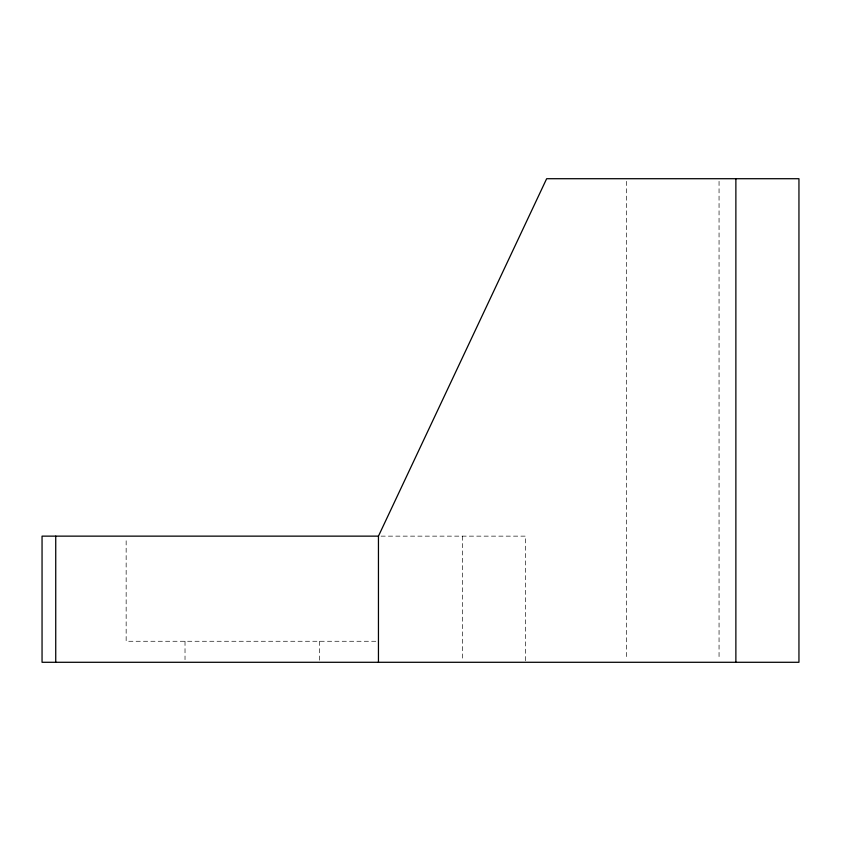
<?xml version="1.0" encoding="UTF-8"?>
<svg xmlns="http://www.w3.org/2000/svg" width="841" height="841" viewBox="0 0 841 841"><rect width="100%" height="100%" fill="white"/><g stroke="black" fill="none" stroke-linecap="round" stroke-linejoin="round"><path stroke-width="0.63" stroke-dasharray="4.21 3.15" d="M381.036 536.138L525.625 536.138L525.625 662.288M375.822 641.263L126.15 641.263L126.15 538.766M719.055 181.341L719.055 659.659M626.545 181.341L626.545 659.659M462.55 536.138L462.55 659.659M319.58 641.263L319.58 662.288M185.02 641.263L185.02 659.659"/><path stroke-width="1.26" d="M378.45 536.138L546.65 178.713L798.95 178.713L798.95 662.288L42.05 662.288L42.05 536.138L378.45 536.138L378.45 662.288M735.875 178.713L735.875 662.288M55.737 536.138L55.737 662.288"/></g></svg>
